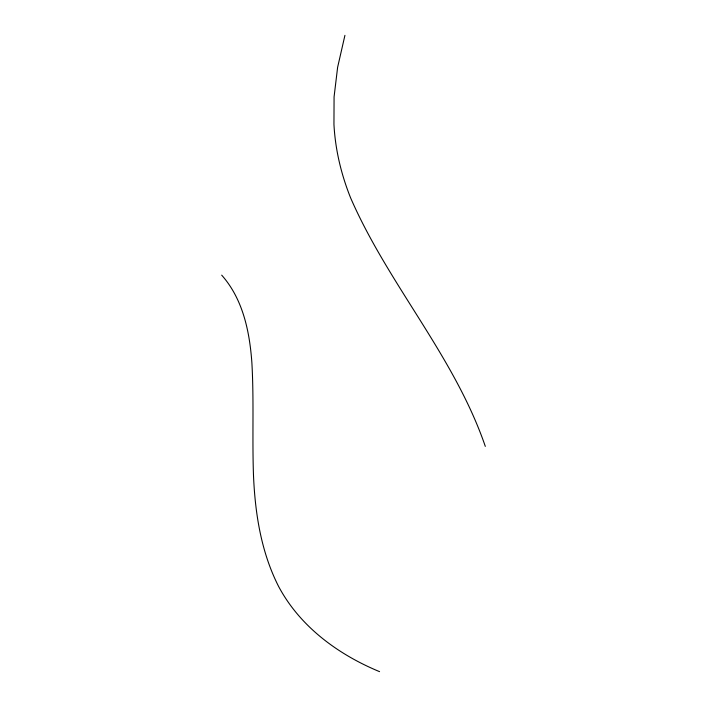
<?xml version="1.0" encoding="UTF-8"?>
<svg xmlns="http://www.w3.org/2000/svg" width="707" height="707" viewBox="0 0 707 707"><rect width="100%" height="100%" fill="white"/><g stroke="black" fill="none" stroke-linecap="round" stroke-linejoin="round"><path stroke-width="1.06" d="M344.928 35.35L337.619 67.315L334.075 96.894L333.951 124.397A289.419 226.505 27.2 0 0 350.61 197.88C388.346 284.532 454.354 356.248 485.311 446.382M379.571 671.65C338.202 654.541 300.086 626.711 278.664 586.563C261.086 552.079 255.059 513.282 253.477 474.98C252.152 437.536 254.025 400.038 251.869 362.603C249.624 331.548 242.969 299.096 221.689 275.147"/></g></svg>
